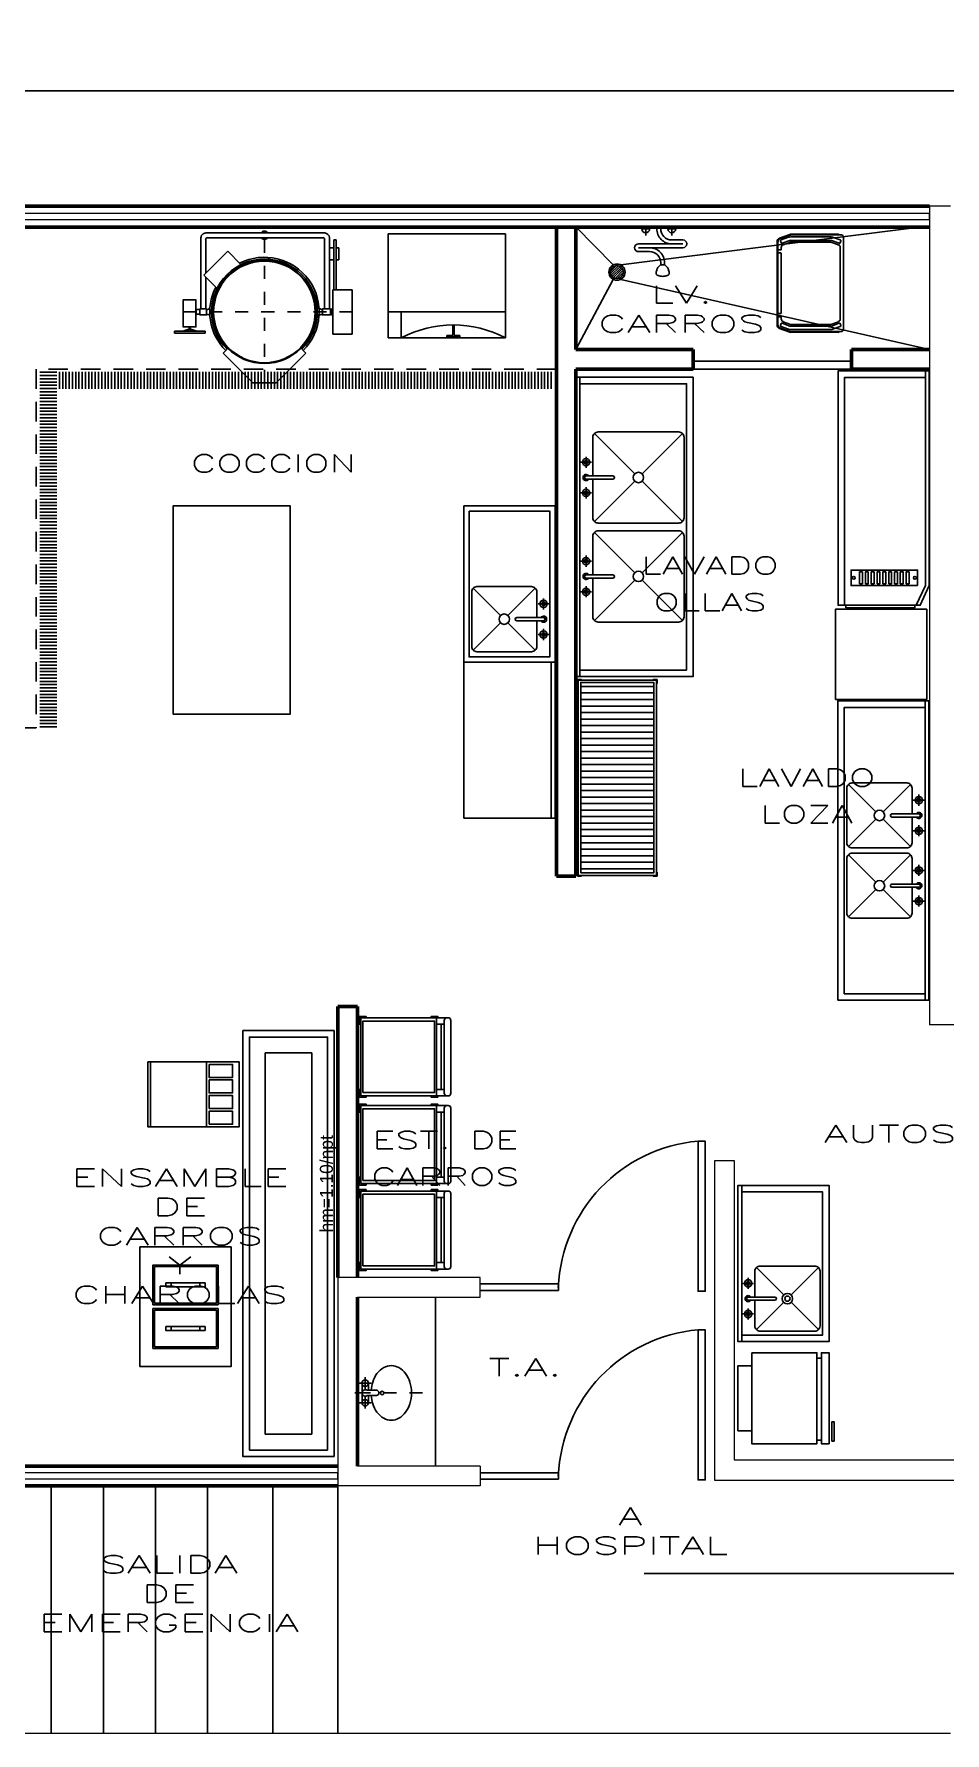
# Model space of a CAD drawing. Header units: millimetres. Extents: x 2523 to 2756, y 378 to 482.
# Drawn here: x 2696.62 to 2703.62, y 414.58 to 427.63 of the extents above; entities that cross this region are included whole.
import ezdxf
from ezdxf.enums import TextEntityAlignment as Align

# ---------------------------------------------------------------- set-up
doc = ezdxf.new("R2010")
doc.units = ezdxf.units.MM
for name, pattern in [('BLOQUE NUTRICION$0$PB-Servicios Generales$0$DIS', [0.09, 0.06, -0.03]), ('DIVIDE5', [0.24, 0.12, -0.04, 0, -0.04, 0, -0.04]), ('H100', [0.24, 0.15, -0.09])]:
    doc.linetypes.add(name, pattern=pattern)
doc.layers.get('Defpoints').update_dxf_attribs({"color": 8})
for name, color, linetype in [('CANCEL', 6, 'Continuous'), ('MOBILIARIO', 161, 'Continuous'), ('NOTAS', 2, 'Continuous'), ('PL-AUX', 8, 'Continuous'), ('PROYECC', 7, 'H100'), ('TEXT COCINA', 3, 'Continuous')]:
    doc.layers.add(name, color=color, linetype=linetype)
doc.layers.add('MUROS', color=7, linetype='Continuous', lineweight=50)
doc.layers.add('murosnuevos', color=5, linetype='Continuous', lineweight=0)
doc.styles.add('100', font='ROMANS.shx', dxfattribs={"width": 1.8, "height": 0.18})
doc.styles.add('BOLD', font='GOTHIC.TTF')

# ---------------------------------------------------------------- blocks, each defined once
blk = doc.blocks.new('76090362')
for p, q in [((0, -0.03), (2.3, -0.03)), ((0.805, -0.078), (0.72, -0.078)), ((0.762, -0.036), (0.762, -0.12)), ((0.955, -0.078), (1.04, -0.078)), ((0.998, -0.036), (0.998, -0.12)), ((1.345, -0.078), (1.26, -0.078)), ((1.302, -0.036), (1.302, -0.12)), ((1.495, -0.078), (1.58, -0.078)), ((1.538, -0.036), (1.538, -0.12)), ((0.642, -0.142), (0.852, -0.352)), ((1.118, -0.142), (0.908, -0.352)), ((1.182, -0.142), (1.392, -0.352)), ((1.658, -0.142), (1.448, -0.352)), ((0.852, -0.408), (0.642, -0.618)), ((0.908, -0.408), (1.118, -0.618)), ((1.392, -0.408), (1.182, -0.618)), ((1.448, -0.408), (1.658, -0.618))]:
    blk.add_line(p, q)
blk.add_lwpolyline([(0, -0.7), (0, 0), (2.3, 0), (2.3, -0.7)], close=True)
blk.add_lwpolyline([(2.25, -0.03), (2.25, -0.65), (0.05, -0.65), (0.05, -0.03)])
for points in [[(0.869, -0.13), (0.67, -0.13, 0.414214), (0.63, -0.17), (0.63, -0.59, 0.414214), (0.67, -0.63), (1.09, -0.63, 0.414214), (1.13, -0.59), (1.13, -0.17, 0.414214), (1.09, -0.13), (0.892, -0.13)], [(1.409, -0.13), (1.21, -0.13, 0.414214), (1.17, -0.17), (1.17, -0.59, 0.414214), (1.21, -0.63), (1.63, -0.63, 0.414214), (1.67, -0.59), (1.67, -0.17, 0.414214), (1.63, -0.13), (1.432, -0.13)]]:
    blk.add_lwpolyline(points, format="xyb")
for points in [[(0.892, -0.078, 1), (0.868, -0.078), (0.868, -0.284, 1), (0.892, -0.284)], [(1.408, -0.284, 1), (1.432, -0.284), (1.432, -0.078, 1), (1.408, -0.078)]]:
    blk.add_lwpolyline(points, format="xyb", close=True)
for centre, radius in [((0.762, -0.078), 0.0282), ((0.762, -0.078), 0.0141), ((0.998, -0.078), 0.0282), ((0.998, -0.078), 0.0141), ((1.302, -0.078), 0.0282), ((1.302, -0.078), 0.0141), ((1.538, -0.078), 0.0282), ((1.538, -0.078), 0.0141), ((0.88, -0.38), 0.04), ((1.42, -0.38), 0.04)]:
    blk.add_circle(centre, radius)
for centre in [(0.88, -0.078), (1.42, -0.078)]:
    blk.add_arc(centre, 0.0235, 300, 240)
blk = doc.blocks.new('76090255')
for p, q in [((0, -0.03), (2.3, -0.03)), ((0.695, -0.078), (0.61, -0.078)), ((0.652, -0.036), (0.652, -0.12)), ((0.845, -0.078), (0.93, -0.078)), ((0.888, -0.036), (0.888, -0.12)), ((1.455, -0.078), (1.37, -0.078)), ((1.412, -0.036), (1.412, -0.12)), ((1.605, -0.078), (1.69, -0.078)), ((1.648, -0.036), (1.648, -0.12)), ((0.432, -0.142), (0.742, -0.452)), ((1.108, -0.142), (0.798, -0.452)), ((1.192, -0.142), (1.502, -0.452)), ((1.868, -0.142), (1.558, -0.452)), ((0.742, -0.508), (0.432, -0.818)), ((0.798, -0.508), (1.108, -0.818)), ((1.502, -0.508), (1.192, -0.818)), ((1.558, -0.508), (1.868, -0.818))]:
    blk.add_line(p, q)
blk.add_lwpolyline([(0, -0.9), (0, 0), (2.3, 0), (2.3, -0.9)], close=True)
blk.add_lwpolyline([(2.25, -0.03), (2.25, -0.85), (0.05, -0.85), (0.05, -0.03)])
for points in [[(0.759, -0.13), (0.46, -0.13, 0.414214), (0.42, -0.17), (0.42, -0.79, 0.414214), (0.46, -0.83), (1.08, -0.83, 0.414214), (1.12, -0.79), (1.12, -0.17, 0.414214), (1.08, -0.13), (0.782, -0.13)], [(1.519, -0.13), (1.22, -0.13, 0.414214), (1.18, -0.17), (1.18, -0.79, 0.414214), (1.22, -0.83), (1.84, -0.83, 0.414214), (1.88, -0.79), (1.88, -0.17, 0.414214), (1.84, -0.13), (1.542, -0.13)]]:
    blk.add_lwpolyline(points, format="xyb")
for points in [[(0.758, -0.284, 1), (0.782, -0.284), (0.782, -0.078, 1), (0.758, -0.078)], [(1.518, -0.284, 1), (1.542, -0.284), (1.542, -0.078, 1), (1.518, -0.078)]]:
    blk.add_lwpolyline(points, format="xyb", close=True)
for centre, radius in [((0.652, -0.078), 0.0282), ((0.652, -0.078), 0.0141), ((0.888, -0.078), 0.0282), ((0.888, -0.078), 0.0141), ((1.412, -0.078), 0.0282), ((1.412, -0.078), 0.0141), ((1.648, -0.078), 0.0282), ((1.648, -0.078), 0.0141), ((0.77, -0.48), 0.04), ((1.53, -0.48), 0.04)]:
    blk.add_circle(centre, radius)
for centre in [(0.77, -0.078), (1.53, -0.078)]:
    blk.add_arc(centre, 0.0235, 300, 240)
blk = doc.blocks.new('PB-ucin-Intermedios$0$955')
for p, q in [((-0.308, -0.606), (-0.308, -0.641)), ((0.322, -0.606), (0.322, -0.641))]:
    blk.add_line(p, q)
blk.add_lwpolyline([(0.25, -0.106), (0.25, 0), (-0.25, 0), (-0.25, -0.106)])
for points in [[(-0.35, -0.106), (0.35, -0.106), (0.35, -0.606), (-0.35, -0.606)], [(0.35, -0.7), (0.35, -0.641), (-0.35, -0.641), (-0.35, -0.7)], [(0.329, -0.738), (0.329, -0.721), (0.18, -0.721), (0.18, -0.738)]]:
    blk.add_lwpolyline(points, close=True)
blk = doc.blocks.new('76090602')
blk.add_line((0, -0.03), (1.2, -0.03))
blk.add_lwpolyline([(1.2, -0.7), (1.2, 0), (0, 0), (0, -0.7)], close=True)
blk = doc.blocks.new('76090123')
for p, q in [((0.795, -0.088), (0.71, -0.088)), ((0.752, -0.046), (0.752, -0.13)), ((0.945, -0.088), (1.03, -0.088)), ((0.988, -0.046), (0.988, -0.13)), ((0.632, -0.152), (0.842, -0.362)), ((1.108, -0.152), (0.898, -0.362)), ((0.842, -0.418), (0.632, -0.628)), ((0.898, -0.418), (1.108, -0.628))]:
    blk.add_line(p, q)
for points in [[(0, -0.7), (0, 0), (1.2, 0), (1.2, -0.7)], [(0.04, -0.66), (0.04, -0.04), (1.16, -0.04), (1.16, -0.66)]]:
    blk.add_lwpolyline(points, close=True)
blk.add_lwpolyline([(0.882, -0.088, 1), (0.858, -0.088), (0.858, -0.294, 1), (0.882, -0.294)], format="xyb", close=True)
blk.add_lwpolyline([(0.859, -0.14), (0.66, -0.14, 0.414214), (0.62, -0.18), (0.62, -0.6, 0.414214), (0.66, -0.64), (1.08, -0.64, 0.414214), (1.12, -0.6), (1.12, -0.18, 0.414214), (1.08, -0.14), (0.882, -0.14)], format="xyb")
for centre, radius in [((0.752, -0.088), 0.0282), ((0.752, -0.088), 0.0141), ((0.988, -0.088), 0.0282), ((0.988, -0.088), 0.0141), ((0.87, -0.39), 0.04)]:
    blk.add_circle(centre, radius)
blk.add_arc((0.87, -0.088), 0.0235, 300, 240)
blk = doc.blocks.new('BLOQUE NUTRICION$0$PB-Servicios Generales$0$mnitmgv60')
at = {"linetype": 'BLOQUE NUTRICION$0$PB-Servicios Generales$0$DIS'}
for p, q in [((0, -1.165), (0, 0)), ((0.624, -0.62), (-0.674, -0.62))]:
    blk.add_line(p, q, dxfattribs=at)
for p, q in [((-0.57, -0.219), (-0.57, -0.127)), ((-0.551, -0.127), (-0.57, -0.127)), ((-0.551, -0.45), (-0.551, -0.067)), ((-0.533, -0.067), (-0.551, -0.067)), ((-0.533, -0.45), (-0.533, -0.067)), ((-0.499, -0.127), (-0.533, -0.127)), ((-0.499, -0.597), (-0.499, -0.05)), ((-0.465, -0.013), (0.451, -0.013)), ((-0.462, -0.597), (-0.462, -0.064)), ((-0.45, -0.05), (0.437, -0.05)), ((0.451, -0.323), (0.451, -0.064)), ((0.488, -0.597), (0.488, -0.05)), ((-0.551, -0.219), (-0.57, -0.219)), ((-0.499, -0.219), (-0.533, -0.219)), ((0.18, -0.256), (0.282, -0.154)), ((0.466, -0.338), (0.282, -0.154)), ((0.364, -0.44), (0.466, -0.338)), ((0.451, -0.597), (0.451, -0.352)), ((-0.674, -0.45), (-0.674, -0.79)), ((-0.524, -0.45), (-0.674, -0.45)), ((-0.524, -0.79), (-0.524, -0.45)), ((0.455, -0.783), (0.455, -0.769)), ((0.455, -0.769), (0.691, -0.769)), ((0.566, -0.752), (0.52, -0.769)), ((0.566, -0.769), (0.566, -0.752)), ((0.566, -0.752), (0.58, -0.752)), ((0.569, -0.752), (0.569, -0.736)), ((0.577, -0.752), (0.577, -0.736)), ((0.58, -0.769), (0.58, -0.752)), ((0.58, -0.752), (0.626, -0.769)), ((0.691, -0.783), (0.691, -0.769)), ((-0.674, -0.79), (-0.524, -0.79)), ((-0.287, -0.907), (-0.317, -0.937)), ((0.287, -0.907), (0.317, -0.937)), ((0.455, -0.783), (0.691, -0.783)), ((-0.09, -1.165), (-0.317, -0.937)), ((0.09, -1.165), (0.317, -0.937)), ((-0.09, -1.165), (0.09, -1.165))]:
    blk.add_line(p, q)
for points in [[(-0.524, -0.643), (-0.516, -0.643, 0.414214), (-0.515, -0.642), (-0.515, -0.598, 0.414214), (-0.516, -0.597)], [(-0.516, -0.597), (-0.524, -0.597, 0.413465)]]:
    blk.add_lwpolyline(points, format="xyb")
for points in [[(-0.508, -0.607), (-0.514, -0.607, 0.414214), (-0.514, -0.608), (-0.514, -0.632, 0.414214), (-0.514, -0.633), (-0.508, -0.633, 0.414214), (-0.507, -0.632), (-0.507, -0.608, 0.414214)], [(-0.446, -0.597), (-0.506, -0.597, 0.414214), (-0.506, -0.598), (-0.506, -0.642, 0.414214), (-0.506, -0.643), (-0.446, -0.643, 0.414214), (-0.445, -0.642), (-0.445, -0.598, 0.414214)], [(0.445, -0.597), (0.495, -0.597, -0.414214), (0.496, -0.598), (0.496, -0.642, -0.414214), (0.495, -0.643), (0.445, -0.643, -0.414214), (0.444, -0.642), (0.444, -0.598, -0.414214)], [(0.526, -0.526), (0.623, -0.526, -0.414214), (0.624, -0.527), (0.624, -0.735, -0.414214), (0.623, -0.735), (0.526, -0.735, -0.414214), (0.526, -0.735), (0.526, -0.527, -0.414214)]]:
    blk.add_lwpolyline(points, format="xyb", close=True)
blk.add_lwpolyline([(0.496, -0.637), (0.524, -0.637), (0.524, -0.601), (0.496, -0.601)], close=True)
for centre, radius, start, end in [((-0.462, -0.05), 0.0365, 90, 180), ((-0.448, -0.064), 0.0146, 90, 180), ((0, -0.031), 0.0314, 35.5487, 144.4513), ((0, -0.031), 0.0314, 215.5487, 324.4513), ((0.437, -0.064), 0.0146, 0, 90.0005), ((0.451, -0.05), 0.0365, 0, 90.0003), ((0, -0.62), 0.42, 63.0172, 225), ((0, -0.62), 0.406, 315, 225), ((0, -0.62), 0.396, 270.0412, 270), ((0, -0.62), 0.39, 270.0418, 270), ((0, -0.62), 0.42, 315, 26.9828), ((-0.442, -0.576), 0.0256, 262.3945, 318.2324), ((-0.442, -0.664), 0.0256, 41.7676, 97.6055), ((0.441, -0.576), 0.0256, 211.5621, 277.6055), ((0.441, -0.664), 0.0256, 82.3945, 148.4379)]:
    blk.add_arc(centre, radius, start, end)
blk = doc.blocks.new('PK100')
at = {"layer": 'CANCEL'}
blk.add_lwpolyline([(-0.978, -0.025), (-0.978, 0.975), (-0.931, 0.975), (-0.931, -0.025), (-0.978, -0.025), (-0.978, 0.965)], dxfattribs=at)
blk.add_arc((-1.019, -0.041), 1.02, 2.3148, 85.014, dxfattribs=at)
blk = doc.blocks.new('72560152')
for p, q in [((0.5, -0.25), (0, -0.25)), ((0, -0.68), (0.5, -0.68))]:
    blk.add_line(p, q)
for points in [[(0.5, -0.7), (0.5, 0), (0, 0), (0, -0.7)], [(0.02, -0.23), (0.12, -0.23), (0.12, -0.05), (0.02, -0.05)], [(0.14, -0.23), (0.24, -0.23), (0.24, -0.05), (0.14, -0.05)], [(0.36, -0.23), (0.26, -0.23), (0.26, -0.05), (0.36, -0.05)], [(0.48, -0.23), (0.48, -0.05), (0.38, -0.05), (0.38, -0.23)]]:
    blk.add_lwpolyline(points, close=True)
blk = doc.blocks.new('76091121')
for p, q in [((0.277, -0.272), (0.307, -0.272)), ((0.643, -0.272), (0.613, -0.272)), ((0.277, -0.492), (0.307, -0.492)), ((0.643, -0.492), (0.613, -0.492))]:
    blk.add_line(p, q)
for points in [[(0.92, -0.732), (0.92, -0.032), (0, -0.032), (0, -0.732)], [(0.14, -0.132), (0.14, -0.632), (0.445, -0.632), (0.445, -0.132)], [(0.152, -0.145), (0.152, -0.62), (0.433, -0.62), (0.433, -0.145)], [(0.277, -0.232), (0.277, -0.532), (0.307, -0.532), (0.307, -0.232)], [(0.78, -0.132), (0.78, -0.632), (0.475, -0.632), (0.475, -0.132)], [(0.768, -0.145), (0.768, -0.62), (0.487, -0.62), (0.487, -0.145)], [(0.643, -0.232), (0.643, -0.532), (0.613, -0.532), (0.613, -0.232)]]:
    blk.add_lwpolyline(points, close=True)
blk = doc.blocks.new('72560194')
for p, q in [((0.23, -0.245), (0.23, -0.305)), ((0.73, -0.245), (0.73, -0.305)), ((0.78, -0.305), (0.18, -0.305)), ((0.23, -0.27), (0.73, -0.27))]:
    blk.add_line(p, q)
blk.add_lwpolyline([(0.18, -0.885), (0.18, -0.215, -0.414214), (0.2, -0.195), (0.76, -0.195, -0.414214), (0.78, -0.215), (0.78, -0.885)], format="xyb", close=True)
blk.add_lwpolyline([(0.18, -0.225, 0.414214), (0.2, -0.245), (0.76, -0.245, 0.414214), (0.78, -0.225)], format="xyb")
for points in [[(0.18, -0.295), (0.169, -0.295), (0.169, -0.324), (0.169, -0.345), (0.18, -0.345)], [(0.78, -0.295), (0.791, -0.295), (0.791, -0.324), (0.791, -0.345), (0.78, -0.345)], [(0.23, -0.885), (0.23, -0.895), (0.169, -0.895), (0.169, -0.866), (0.169, -0.845), (0.18, -0.845)], [(0.73, -0.885), (0.73, -0.895), (0.791, -0.895), (0.791, -0.866), (0.791, -0.845), (0.78, -0.845)]]:
    blk.add_lwpolyline(points)
blk.add_lwpolyline([(0.205, -0.87), (0.205, -0.32), (0.755, -0.32), (0.755, -0.87)], close=True)
blk = doc.blocks.new('76090222')
for points in [[(1.65, 0), (1.8, -0.07), (1.8, -0.7), (0, -0.7), (0, 0)], [(1.65, -0.09), (1.53, -0.09), (1.53, -0.6), (1.65, -0.6)], [(1.635, -0.178), (1.635, -0.155), (1.545, -0.155), (1.545, -0.178)], [(1.635, -0.223), (1.635, -0.2), (1.545, -0.2), (1.545, -0.223)], [(1.635, -0.267), (1.635, -0.245), (1.545, -0.245), (1.545, -0.267)], [(1.635, -0.312), (1.635, -0.29), (1.545, -0.29), (1.545, -0.312)], [(1.635, -0.357), (1.635, -0.334), (1.545, -0.334), (1.545, -0.357)], [(1.635, -0.401), (1.635, -0.379), (1.545, -0.379), (1.545, -0.401)], [(1.635, -0.446), (1.635, -0.424), (1.545, -0.424), (1.545, -0.446)], [(1.635, -0.491), (1.635, -0.469), (1.545, -0.469), (1.545, -0.491)], [(1.635, -0.536), (1.635, -0.513), (1.545, -0.513), (1.545, -0.536)]]:
    blk.add_lwpolyline(points, close=True)
for points in [[(0, -0.03), (1.65, -0.03), (1.8, -0.1)], [(1.8, -0.65), (0.05, -0.65), (0.05, -0.03)], [(1.8, -0.11), (1.82, -0.11), (1.82, -0.64), (1.8, -0.64)]]:
    blk.add_lwpolyline(points)
for centre in [(1.59, -0.11), (1.59, -0.58)]:
    blk.add_circle(centre, 0.0113)
blk = doc.blocks.new('70630023')
for p, q in [((0.057, -0.025), (0.057, -0.585)), ((0.107, -0.025), (0.107, -0.585)), ((0.157, -0.025), (0.157, -0.585)), ((0.207, -0.025), (0.207, -0.585)), ((0.257, -0.025), (0.257, -0.585)), ((0.307, -0.025), (0.307, -0.585)), ((0.357, -0.025), (0.357, -0.585)), ((0.407, -0.025), (0.407, -0.585)), ((0.407, -0.025), (0.407, -0.585)), ((0.457, -0.025), (0.457, -0.585)), ((0.507, -0.025), (0.507, -0.585)), ((0.557, -0.025), (0.557, -0.585)), ((0.607, -0.025), (0.607, -0.585)), ((0.657, -0.025), (0.657, -0.585)), ((0.707, -0.025), (0.707, -0.585)), ((0.757, -0.025), (0.757, -0.585)), ((0.807, -0.025), (0.807, -0.585)), ((0.857, -0.025), (0.857, -0.585)), ((0.907, -0.025), (0.907, -0.585)), ((0.957, -0.025), (0.957, -0.585)), ((1.007, -0.025), (1.007, -0.585)), ((1.057, -0.025), (1.057, -0.585)), ((1.107, -0.025), (1.107, -0.585)), ((1.157, -0.025), (1.157, -0.585)), ((1.207, -0.025), (1.207, -0.585)), ((1.257, -0.025), (1.257, -0.585)), ((1.307, -0.025), (1.307, -0.585)), ((1.357, -0.025), (1.357, -0.585)), ((1.407, -0.025), (1.407, -0.585)), ((1.457, -0.025), (1.457, -0.585))]:
    blk.add_line(p, q)
for points in [[(0.03, -0.005), (0.03, 0), (0, 0), (0, -0.03), (0.005, -0.03)], [(1.48, -0.005), (1.48, 0), (1.51, 0), (1.51, -0.03), (1.505, -0.03)], [(0.03, -0.605), (0.03, -0.61), (0, -0.61), (0, -0.58), (0.005, -0.58)], [(1.48, -0.605), (1.48, -0.61), (1.51, -0.61), (1.51, -0.58), (1.505, -0.58)]]:
    blk.add_lwpolyline(points)
for points in [[(1.505, -0.605), (1.505, -0.005), (0.005, -0.005), (0.005, -0.605)], [(0.025, -0.585), (0.025, -0.025), (1.488, -0.025), (1.488, -0.585)]]:
    blk.add_lwpolyline(points, close=True)
blk = doc.blocks.new('REGTELEF')
for p, q in [((0.045, 0.277), (0.045, 0.293)), ((-0.1, 0), (-0.1, 0.065)), ((0.1, 0), (0.1, 0.065))]:
    blk.add_line(p, q)
for points in [[(0.015, 0.275, -0.414214), (-0.07, 0.19), (-0.155, 0.19, 1), (-0.155, 0.13), (0.185, 0.13)], [(-0.07, 0.16, 0.414214), (0.045, 0.275, 0.414214)], [(0.1, 0.13, 0.419105), (-0.015, 0.013), (-0.015, 0), (0.015, 0), (0.015, 0.013, -0.420788), (0.1, 0.1), (0.185, 0.1, 1), (0.185, 0.16), (-0.155, 0.16)]]:
    blk.add_lwpolyline(points, format="xyb")
for points in [[(0.066, 0.311, 0.083713), (0.076, 0.332, 0.072547), (0.08, 0.36, 0.137637), (0.077, 0.366, 0.097247), (0.065, 0.374, 0.05423), (0.05, 0.378, 0.041158), (0.03, 0.38, 0.041158), (0.01, 0.378, 0.05423), (-0.005, 0.374, 0.097247), (-0.017, 0.366, 0.137637), (-0.02, 0.36, 0.072547), (-0.016, 0.332, 0.083713), (-0.006, 0.311, 0.106586), (0.012, 0.295, 0.131323), (0.03, 0.29, 0.131323), (0.048, 0.295, 0.106586)], [(-0.07, 0.015, 1), (-0.13, 0.015)], [(0.13, 0.015, 1), (0.07, 0.015)]]:
    blk.add_lwpolyline(points, format="xyb", close=True)
for points in [[(0.015, 0.293), (0.015, 0.268)], [(-0.12, 0.015), (-0.12, 0), (-0.08, 0), (-0.08, 0.015)], [(0.08, 0.015), (0.08, 0), (0.12, 0), (0.12, 0.015)]]:
    blk.add_lwpolyline(points)
blk = doc.blocks.new('CBB221P')
for p, q in [((8.89, 0), (0.74, 0)), ((0, -1.38), (0, -1.39)), ((0, -1.38), (0, -1.38)), ((0, -5.95), (0, -1.39)), ((0.39, -0.25), (0.02, -1.25)), ((0.08, -6.3), (0.08, -1.38)), ((0.09, -1.27), (0.46, -0.27)), ((0.27, -1.33), (0.27, -5.25)), ((0.57, -0.39), (0.3, -1.13)), ((0.61, -5.25), (0.61, -1.33)), ((0.62, -1.25), (0.89, -0.51)), ((0.86, -0.39), (0.67, -0.33)), ((7.74, -0.08), (0.74, -0.08)), ((0.78, -5.25), (0.78, -1.33)), ((0.79, -1.31), (1.05, -0.58)), ((1.31, -0.4), (1.51, -0.4)), ((1.54, -0.1), (1.54, -0.37)), ((1.84, -0.12), (1.84, -0.34)), ((1.89, -0.4), (7.74, -0.4)), ((7.79, -0.12), (7.79, -0.34)), ((8.09, -0.1), (8.09, -0.37)), ((8.89, -0.08), (8.11, -0.08)), ((8.31, -0.4), (8.11, -0.4)), ((8.84, -1.31), (8.58, -0.58)), ((9.01, -1.25), (8.74, -0.51)), ((8.77, -0.39), (8.95, -0.33)), ((8.84, -5.25), (8.84, -1.33)), ((9.02, -5.25), (9.02, -1.33)), ((9.05, -0.39), (9.32, -1.13)), ((9.53, -1.27), (9.17, -0.27)), ((9.24, -0.25), (9.6, -1.25)), ((9.36, -1.33), (9.36, -5.25)), ((9.55, -6.3), (9.55, -1.38)), ((9.62, -1.38), (9.62, -1.38)), ((9.62, -1.38), (9.62, -5.99)), ((0, -5.95), (0, -5.99)), ((9.35, -6.5), (0.28, -6.5)), ((0.3, -5.44), (0.57, -6.18)), ((0.89, -6.07), (0.62, -5.33)), ((0.67, -6.25), (0.86, -6.18)), ((1.05, -6), (0.79, -5.27)), ((8.31, -6.18), (1.31, -6.18)), ((8.58, -6), (8.84, -5.27)), ((8.74, -6.07), (9.01, -5.33)), ((8.95, -6.25), (8.77, -6.18)), ((9.32, -5.44), (9.05, -6.18))]:
    blk.add_line(p, q)
at = {"flags": 128}
for points in [[(0.67, -0.33), (0.66, -0.32), (0.65, -0.32), (0.63, -0.32), (0.62, -0.33), (0.61, -0.34), (0.6, -0.35), (0.59, -0.36), (0.58, -0.38), (0.57, -0.39)], [(0.89, -0.51), (0.89, -0.49), (0.9, -0.47), (0.9, -0.46), (0.9, -0.44), (0.89, -0.43), (0.89, -0.42), (0.88, -0.41), (0.87, -0.4), (0.86, -0.39)], [(1.51, -0.4), (1.52, -0.4), (1.52, -0.4), (1.53, -0.39), (1.53, -0.39), (1.53, -0.39), (1.54, -0.38), (1.54, -0.38), (1.54, -0.37), (1.54, -0.37)], [(1.84, -0.34), (1.84, -0.35), (1.84, -0.36), (1.85, -0.37), (1.85, -0.38), (1.86, -0.38), (1.86, -0.39), (1.87, -0.39), (1.88, -0.4), (1.89, -0.4)], [(7.74, -0.4), (7.74, -0.4), (7.75, -0.39), (7.76, -0.39), (7.77, -0.38), (7.77, -0.38), (7.78, -0.37), (7.78, -0.36), (7.79, -0.35), (7.79, -0.34)], [(8.11, -0.4), (8.11, -0.4), (8.1, -0.4), (8.1, -0.39), (8.09, -0.39), (8.09, -0.39), (8.09, -0.38), (8.09, -0.38), (8.09, -0.37), (8.09, -0.37)], [(8.74, -0.51), (8.73, -0.49), (8.73, -0.47), (8.73, -0.46), (8.73, -0.44), (8.73, -0.43), (8.74, -0.42), (8.75, -0.41), (8.76, -0.4), (8.77, -0.39)], [(8.95, -0.33), (8.96, -0.32), (8.98, -0.32), (8.99, -0.32), (9, -0.33), (9.01, -0.34), (9.03, -0.35), (9.04, -0.36), (9.04, -0.38), (9.05, -0.39)], [(0.57, -6.18), (0.58, -6.2), (0.59, -6.21), (0.6, -6.23), (0.61, -6.24), (0.62, -6.25), (0.63, -6.25), (0.65, -6.25), (0.66, -6.25), (0.67, -6.25)], [(0.86, -6.18), (0.87, -6.18), (0.88, -6.17), (0.89, -6.16), (0.89, -6.15), (0.9, -6.13), (0.9, -6.12), (0.9, -6.1), (0.89, -6.09), (0.89, -6.07)], [(8.77, -6.18), (8.76, -6.18), (8.75, -6.17), (8.74, -6.16), (8.73, -6.15), (8.73, -6.13), (8.73, -6.12), (8.73, -6.1), (8.73, -6.09), (8.74, -6.07)], [(9.05, -6.18), (9.04, -6.2), (9.04, -6.21), (9.03, -6.23), (9.01, -6.24), (9, -6.25), (8.99, -6.25), (8.98, -6.25), (8.96, -6.25), (8.95, -6.25)]]:
    blk.add_lwpolyline(points, dxfattribs=at)
for centre, radius, start, end in [((0.74, -0.38), 0.375, 90, 160), ((8.89, -0.38), 0.375, 20, 90), ((0.38, -1.38), 0.375, 160, 180), ((0.38, -1.38), 0.3, 160, 180), ((0.85, -1.33), 0.58, 160, 180), ((0.74, -0.38), 0.3, 90, 160), ((0.85, -1.33), 0.245, 160, 180), ((0.85, -1.33), 0.0691, 160, 180), ((1.31, -0.68), 0.278, 90, 160), ((1.51, -0.1), 0.025, 0, 90), ((1.89, -0.12), 0.05, 90, 180), ((7.74, -0.12), 0.05, 0, 90), ((8.11, -0.1), 0.025, 90, 180), ((8.31, -0.68), 0.278, 20, 90), ((8.78, -1.33), 0.0691, 0, 20), ((8.89, -0.38), 0.3, 20, 90), ((8.78, -1.33), 0.245, 0, 20), ((8.78, -1.33), 0.58, 0, 20), ((9.25, -1.38), 0.3, 0, 20), ((9.25, -1.38), 0.375, 0, 20), ((0.08, -5.99), 0.075, 180, 255.5225), ((0.05, -6.08), 0.025, 0, 75.5225), ((0.28, -6.3), 0.2, 180, 270), ((0.85, -5.25), 0.58, 180, 200), ((0.85, -5.25), 0.245, 180, 200), ((0.85, -5.25), 0.0691, 180, 200), ((1.31, -5.9), 0.278, 200, 270), ((8.31, -5.9), 0.278, 270, 340), ((8.78, -5.25), 0.0691, 340, 0), ((8.78, -5.25), 0.245, 340, 0), ((8.78, -5.25), 0.58, 340, 0), ((9.35, -6.3), 0.2, 270, 0), ((9.58, -6.08), 0.025, 104.4775, 180), ((9.55, -5.99), 0.075, 284.4775, 0)]:
    blk.add_arc(centre, radius, start, end)
blk = doc.blocks.new('OVALIN')
for p, q in [((-0.12, 0.165), (-0.03, 0.165)), ((-0.075, 0.21), (-0.075, 0.12)), ((-0.075, 0.19), (0.075, 0.19)), ((-0.075, 0.14), (-0.02, 0.14)), ((0.02, 0.14), (0.075, 0.14)), ((0.03, 0.165), (0.12, 0.165)), ((0.075, 0.21), (0.075, 0.12))]:
    blk.add_line(p, q)
at = {"linetype": 'DIVIDE5'}
blk.add_line((0, 0.245), (0, -0.374), dxfattribs=at)
blk.add_lwpolyline([(-0.02, 0.15), (-0.02, 0.08, 1), (0.02, 0.08), (0.02, 0.15, 2)], format="xyb", close=True)
blk.add_lwpolyline([(-0.02, 0.119, 0.056589), (-0.083, 0.108, 0.084987), (-0.148, 0.075, 0.106288), (-0.195, 0.022, 0.12855), (-0.21, -0.035, 0.12855), (-0.195, -0.092, 0.106288), (-0.148, -0.145, 0.084987), (-0.083, -0.178, 0.074312), (0, -0.19, 0.074312), (0.083, -0.178, 0.084987), (0.148, -0.145, 0.106288), (0.195, -0.092, 0.12855), (0.21, -0.035, 0.12855), (0.195, 0.022, 0.106288), (0.148, 0.075, 0.084987), (0.083, 0.108, 0.056589), (0.02, 0.119, 0.074312)], format="xyb")
for centre, radius in [((-0.075, 0.165), 0.025), ((0.075, 0.165), 0.025), ((0, 0.035), 0.0135)]:
    blk.add_circle(centre, radius)
blk = doc.blocks.new('A$C72A724C8')
for p, q in [((0, 0.8), (0, 0)), ((0.9, 0.8), (0, 0.8)), ((0.9, 0.8), (0.9, 0)), ((0.9, 0.2), (0, 0.2)), ((0.1, 0.2), (0.1, 0)), ((0.9, 0), (0, 0)), ((0.45, 0.02), (0.45, 0.01)), ((0.495, 0.02), (0.45, 0.02)), ((0.55, 0.01), (0.45, 0.01)), ((0.495, 0.1), (0.495, 0.02)), ((0.506, 0.1), (0.506, 0.02)), ((0.55, 0.02), (0.506, 0.02)), ((0.55, 0.02), (0.55, 0.01))]:
    blk.add_line(p, q)
blk.add_arc((0.5, -0.75), 0.85, 61.9275, 118.0725)

msp = doc.modelspace()

# ---------------------------------------------------------------- hatches: boundary and pattern name
at = {"layer": 'MOBILIARIO'}
h = msp.add_hatch(dxfattribs=at)
h.set_pattern_fill('ANSI31', color=256, scale=0.1, angle=270, style=0)
h.set_pattern_definition([(225, (2977.72195, 497.88229), (-0.00883883476, 0.00883883476), [])])
edge = h.paths.add_edge_path()
edge.add_arc((2701.0979, 425.8038), 0.05, 0, 360)

# ---------------------------------------------------------------- linework, layer by layer
at = {"layer": 'CANCEL'}
for p, q in [((2700.6478, 418.0294), (2700.6478, 417.9794)), ((2700.6478, 416.5794), (2700.6478, 416.5294))]:
    msp.add_line(p, q, dxfattribs=at)
msp.add_lwpolyline([(2703.4978, 426.2544), (2703.4978, 426.2044), (2693.0324, 426.2074), (2693.0324, 426.2574)], close=True, dxfattribs=at)
at = {"layer": 'CANCEL', "ltscale": 0.5}
for points in [[(2700.6478, 418.0294), (2700.048, 418.0294)], [(2700.6478, 417.9794), (2700.048, 417.9794)]]:
    msp.add_lwpolyline(points, dxfattribs=at)
at = {"layer": 'CANCEL'}
for points in [[(2690.6824, 416.5818), (2698.9548, 416.5794), (2698.9548, 416.5294), (2690.6824, 416.5318)], [(2700.048, 416.5794), (2700.6478, 416.5794)], [(2700.048, 416.5294), (2700.6478, 416.5294)]]:
    msp.add_lwpolyline(points, dxfattribs=at)
at = {"layer": 'Defpoints'}
msp.add_lwpolyline([(2637.7002, 476.1288), (2717.3183, 476.1288), (2717.3183, 427.1975), (2637.7002, 427.1975)], close=True, dxfattribs=at)
at = {"layer": 'MOBILIARIO'}
for p, q in [((2700.7825, 426.1512), (2701.069, 425.8592)), ((2701.1268, 425.8592), (2703.4998, 426.1594)), ((2700.7825, 425.2094), (2701.069, 425.7484)), ((2701.1268, 425.7484), (2703.4978, 425.2094)), ((2702.0565, 417.5868, 0), (2702.0565, 418.7868, 0)), ((2702.1682, 418.1551, 0), (2702.3782, 417.9451, 0)), ((2702.4347, 417.9451, 0), (2702.6447, 418.1551, 0)), ((2702.0622, 418.0344, 0), (2702.1468, 418.0344, 0)), ((2702.1045, 417.9921, 0), (2702.1045, 418.0768, 0)), ((2702.1682, 417.6786, 0), (2702.3782, 417.8886, 0)), ((2702.4347, 417.8886, 0), (2702.6447, 417.6786, 0)), ((2702.0622, 417.7992, 0), (2702.1468, 417.7992, 0)), ((2702.1045, 417.8416, 0), (2702.1045, 417.7569, 0)), ((2696.7548, 416.4794), (2696.7548, 414.5794)), ((2697.1548, 416.4794), (2697.1548, 414.5794)), ((2697.5548, 416.4794), (2697.5548, 414.5794)), ((2697.9548, 416.4794), (2697.9548, 414.5794)), ((2698.4548, 416.4794), (2698.4548, 414.5794)), ((2698.9548, 416.4794), (2698.9548, 414.5794))]:
    msp.add_line(p, q, dxfattribs=at)
for points in [[(2701.6825, 425.1194), (2702.8978, 425.1194)], [(2701.6825, 425.0594), (2702.8978, 425.0594)], [(2699.7048, 416.6294), (2699.7048, 417.9294)], [(2698.9548, 416.4794), (2698.9548, 414.5794)]]:
    msp.add_lwpolyline(points, dxfattribs=at)
at = {"layer": 'MOBILIARIO', "elevation": 0}
for points in [[(2697.9894, 424.0074), (2698.5894, 424.0074), (2698.5894, 422.4085), (2697.6894, 422.4085), (2697.6894, 424.0074)], [(2702.0265, 417.5868), (2702.7265, 417.5868), (2702.7265, 418.7868), (2702.0265, 418.7868)]]:
    msp.add_lwpolyline(points, close=True, dxfattribs=at)
at = {"layer": 'MOBILIARIO'}
for points in [[(2703.4762, 423.2155), (2702.7762, 423.2155), (2702.7762, 422.5205), (2703.4762, 422.5205)], [(2698.9262, 416.7036), (2698.2262, 416.7036), (2698.2262, 419.9769), (2698.9262, 419.9769)], [(2698.8762, 416.7536), (2698.2762, 416.7536), (2698.2762, 419.9269), (2698.8762, 419.9269)], [(2698.7545, 416.8753), (2698.398, 416.8753), (2698.398, 419.8051), (2698.7545, 419.8051)]]:
    msp.add_lwpolyline(points, close=True, dxfattribs=at)
at = {"layer": 'MOBILIARIO', "elevation": 0}
msp.add_lwpolyline([(2702.0565, 417.6368), (2702.6765, 417.6368), (2702.6765, 418.7368), (2702.0565, 418.7368)], dxfattribs=at)
msp.add_lwpolyline([(2702.1565, 417.9281), (2702.1565, 418.1268, -0.4142136), (2702.1965, 418.1668), (2702.6165, 418.1668, -0.4142136), (2702.6565, 418.1268), (2702.6565, 417.7068, -0.4142136), (2702.6165, 417.6668), (2702.1965, 417.6668, -0.4142136), (2702.1565, 417.7068), (2702.1565, 417.9048)], format="xyb", dxfattribs=at)
msp.add_lwpolyline([(2702.3103, 417.9051, 1), (2702.3103, 417.9286), (2702.1045, 417.9286, 1), (2702.1045, 417.9051)], format="xyb", close=True, dxfattribs=at)
at = {"layer": 'MOBILIARIO'}
for centre, radius in [((2701.0979, 425.8038), 0.0625), ((2701.0979, 425.8038), 0.05), ((2702.1045, 418.0344, 0), 0.0282), ((2702.1045, 418.0344, 0), 0.0141), ((2702.4065, 417.9168, 0), 0.04), ((2702.4065, 417.9168, 0), 0.02), ((2702.1045, 417.7992, 0), 0.0282), ((2702.1045, 417.7992, 0), 0.0141)]:
    msp.add_circle(centre, radius, dxfattribs=at)
msp.add_arc((2702.1045, 417.9168, 0), 0.0235, 30, 330, dxfattribs=at)
at = {"layer": 'MUROS'}
for p, q in [((2700.6325, 421.1619), (2700.6325, 426.1512)), ((2700.7825, 425.2094), (2700.7825, 426.1512)), ((2700.7825, 425.2094), (2701.6825, 425.2094)), ((2701.6825, 425.0594), (2701.6825, 425.2094)), ((2702.8978, 425.2094), (2702.8978, 425.0594)), ((2702.8978, 425.2094), (2703.4978, 425.2094)), ((2700.7825, 425.0594), (2701.6825, 425.0594)), ((2700.7825, 421.1619), (2700.7825, 425.0594)), ((2702.8978, 425.0594), (2703.4978, 425.0594)), ((2700.6325, 421.1619), (2700.7825, 421.1619)), ((2698.9548, 418.0794), (2698.9548, 420.1619)), ((2699.1048, 418.0794), (2699.1048, 420.1619)), ((2699.1048, 416.6294), (2699.1048, 417.9294))]:
    msp.add_line(p, q, dxfattribs=at)
for points in [[(2703.4978, 426.3094), (2693.0324, 426.3094)], [(2693.0324, 426.1494), (2703.4978, 426.1494)], [(2698.9548, 420.1619), (2699.1048, 420.1619)], [(2699.1048, 420.0119), (2699.1048, 420.1619)], [(2698.9548, 416.6294), (2690.6824, 416.6294)], [(2690.6824, 416.4794), (2698.9548, 416.4794)]]:
    msp.add_lwpolyline(points, dxfattribs=at)
at = {"layer": 'murosnuevos'}
for p, q in [((2703.4978, 426.3094), (2703.4978, 420.0194)), ((2703.4978, 426.1594), (2703.4998, 426.1594)), ((2705.1571, 420.0194), (2703.4978, 420.0194)), ((2698.9548, 418.0794), (2698.9548, 416.6294)), ((2700.048, 418.0794), (2698.9548, 418.0794)), ((2700.048, 417.9294), (2700.048, 418.0794)), ((2699.1048, 417.9294), (2700.048, 417.9294)), ((2693.5578, 414.5794), (2703.6572, 414.5794))]:
    msp.add_line(p, q, dxfattribs=at)
for points in [[(2703.6571, 426.3094), (2703.4978, 426.3094)], [(2705.1571, 416.5194), (2701.8478, 416.5194), (2701.8478, 418.9787)], [(2701.8478, 418.9787), (2701.9978, 418.9787), (2701.9978, 416.6794), (2705.1571, 416.6794)], [(2700.048, 416.6294), (2699.1048, 416.6294), (2699.1048, 417.9294)], [(2698.9548, 416.6294), (2698.9548, 416.4794)], [(2700.048, 416.6294), (2700.048, 416.4794)], [(2700.048, 416.4794), (2698.9548, 416.4794)]]:
    msp.add_lwpolyline(points, dxfattribs=at)
at = {"layer": 'PL-AUX'}
for p, q in [((2696.7974, 425.0347), (2696.6674, 425.0347)), ((2696.7974, 425.0097), (2696.6674, 425.0097)), ((2696.7974, 424.9847), (2696.6674, 424.9847)), ((2696.7974, 424.9597), (2696.6674, 424.9597)), ((2696.7974, 424.9347), (2696.6674, 424.9347)), ((2696.8174, 424.908), (2696.8174, 425.038)), ((2696.8424, 424.908), (2696.8424, 425.038)), ((2696.8674, 424.908), (2696.8674, 425.038)), ((2696.8924, 424.908), (2696.8924, 425.038)), ((2696.9174, 424.908), (2696.9174, 425.038)), ((2696.9424, 424.908), (2696.9424, 425.038)), ((2696.9674, 424.908), (2696.9674, 425.038)), ((2696.9924, 424.908), (2696.9924, 425.038)), ((2697.0174, 424.908), (2697.0174, 425.038)), ((2697.0424, 424.908), (2697.0424, 425.038)), ((2697.0674, 424.908), (2697.0674, 425.038)), ((2697.0924, 424.908), (2697.0924, 425.038)), ((2697.1174, 424.908), (2697.1174, 425.038)), ((2697.1424, 424.908), (2697.1424, 425.038)), ((2697.1674, 424.908), (2697.1674, 425.038)), ((2697.1924, 424.908), (2697.1924, 425.038)), ((2697.2174, 424.908), (2697.2174, 425.038)), ((2697.2424, 424.908), (2697.2424, 425.038)), ((2697.2674, 424.908), (2697.2674, 425.038)), ((2697.2924, 424.908), (2697.2924, 425.038)), ((2697.3174, 424.908), (2697.3174, 425.038)), ((2697.3424, 424.908), (2697.3424, 425.038)), ((2697.3674, 424.908), (2697.3674, 425.038)), ((2697.3924, 424.908), (2697.3924, 425.038)), ((2697.4174, 424.908), (2697.4174, 425.038)), ((2697.4424, 424.908), (2697.4424, 425.038)), ((2697.4674, 424.908), (2697.4674, 425.038)), ((2697.4924, 424.908), (2697.4924, 425.038)), ((2697.5174, 424.908), (2697.5174, 425.038)), ((2697.5424, 424.908), (2697.5424, 425.038)), ((2697.5674, 424.908), (2697.5674, 425.038)), ((2697.5924, 424.908), (2697.5924, 425.038)), ((2697.6174, 424.908), (2697.6174, 425.038)), ((2697.6424, 424.908), (2697.6424, 425.038)), ((2697.6674, 424.908), (2697.6674, 425.038)), ((2697.6924, 424.908), (2697.6924, 425.038)), ((2697.7174, 424.908), (2697.7174, 425.038)), ((2697.7424, 424.908), (2697.7424, 425.038)), ((2697.7674, 424.908), (2697.7674, 425.038)), ((2697.7924, 424.908), (2697.7924, 425.038)), ((2697.8174, 424.908), (2697.8174, 425.038)), ((2697.8424, 424.908), (2697.8424, 425.038)), ((2697.8674, 424.908), (2697.8674, 425.038)), ((2697.8924, 424.908), (2697.8924, 425.038)), ((2697.9174, 424.908), (2697.9174, 425.038)), ((2697.9424, 424.908), (2697.9424, 425.038)), ((2697.9674, 424.908), (2697.9674, 425.038)), ((2697.9924, 424.908), (2697.9924, 425.038)), ((2698.0174, 424.908), (2698.0174, 425.038)), ((2698.0424, 424.908), (2698.0424, 425.038)), ((2698.0674, 424.908), (2698.0674, 425.038)), ((2698.0924, 424.908), (2698.0924, 425.038)), ((2698.1174, 424.908), (2698.1174, 425.038)), ((2698.1424, 424.908), (2698.1424, 425.038)), ((2698.1674, 424.908), (2698.1674, 425.038)), ((2698.1924, 424.908), (2698.1924, 425.038)), ((2698.2174, 424.908), (2698.2174, 425.038)), ((2698.2424, 424.908), (2698.2424, 425.038)), ((2698.2674, 424.908), (2698.2674, 425.038)), ((2698.2924, 424.908), (2698.2924, 425.038)), ((2698.3174, 424.908), (2698.3174, 425.038)), ((2698.3424, 424.908), (2698.3424, 425.038)), ((2698.3674, 424.908), (2698.3674, 425.038)), ((2698.3924, 424.908), (2698.3924, 425.038)), ((2698.4174, 424.908), (2698.4174, 425.038)), ((2698.4424, 424.908), (2698.4424, 425.038)), ((2698.4674, 424.908), (2698.4674, 425.038)), ((2698.4924, 424.908), (2698.4924, 425.038)), ((2698.5174, 424.908), (2698.5174, 425.038)), ((2698.5424, 424.908), (2698.5424, 425.038)), ((2698.5674, 424.908), (2698.5674, 425.038)), ((2698.5924, 424.908), (2698.5924, 425.038)), ((2698.6174, 424.908), (2698.6174, 425.038)), ((2698.6424, 424.908), (2698.6424, 425.038)), ((2698.6674, 424.908), (2698.6674, 425.038)), ((2698.6924, 424.908), (2698.6924, 425.038)), ((2698.7174, 424.908), (2698.7174, 425.038)), ((2698.7424, 424.908), (2698.7424, 425.038)), ((2698.7674, 424.908), (2698.7674, 425.038)), ((2698.7924, 424.908), (2698.7924, 425.038)), ((2698.8174, 424.908), (2698.8174, 425.038)), ((2698.8424, 424.908), (2698.8424, 425.038)), ((2698.8674, 424.908), (2698.8674, 425.038)), ((2698.8924, 424.908), (2698.8924, 425.038)), ((2698.9174, 424.908), (2698.9174, 425.038)), ((2698.9424, 424.908), (2698.9424, 425.038)), ((2698.9674, 424.908), (2698.9674, 425.038)), ((2698.9924, 424.908), (2698.9924, 425.038)), ((2699.0174, 424.908), (2699.0174, 425.038)), ((2699.0424, 424.908), (2699.0424, 425.038)), ((2699.0674, 424.908), (2699.0674, 425.038)), ((2699.0924, 424.908), (2699.0924, 425.038)), ((2699.1174, 424.908), (2699.1174, 425.038)), ((2699.1424, 424.908), (2699.1424, 425.038)), ((2699.1674, 424.908), (2699.1674, 425.038)), ((2699.1924, 424.908), (2699.1924, 425.038)), ((2699.2174, 424.908), (2699.2174, 425.038)), ((2699.2424, 424.908), (2699.2424, 425.038)), ((2699.2674, 424.908), (2699.2674, 425.038)), ((2699.2924, 424.908), (2699.2924, 425.038)), ((2699.3174, 424.908), (2699.3174, 425.038)), ((2699.3424, 424.908), (2699.3424, 425.038)), ((2699.3674, 424.908), (2699.3674, 425.038)), ((2699.3924, 424.908), (2699.3924, 425.038)), ((2699.4174, 424.908), (2699.4174, 425.038)), ((2699.4424, 424.908), (2699.4424, 425.038)), ((2699.4674, 424.908), (2699.4674, 425.038)), ((2699.4924, 424.908), (2699.4924, 425.038)), ((2699.5174, 424.908), (2699.5174, 425.038)), ((2699.5424, 424.908), (2699.5424, 425.038)), ((2699.5674, 424.908), (2699.5674, 425.038)), ((2699.5924, 424.908), (2699.5924, 425.038)), ((2699.6174, 424.908), (2699.6174, 425.038)), ((2699.6424, 424.908), (2699.6424, 425.038)), ((2699.6674, 424.908), (2699.6674, 425.038)), ((2699.6924, 424.908), (2699.6924, 425.038)), ((2699.7174, 424.908), (2699.7174, 425.038)), ((2699.7424, 424.908), (2699.7424, 425.038)), ((2699.7674, 424.908), (2699.7674, 425.038)), ((2699.7924, 424.908), (2699.7924, 425.038)), ((2699.8174, 424.908), (2699.8174, 425.038)), ((2699.8424, 424.908), (2699.8424, 425.038)), ((2699.8674, 424.908), (2699.8674, 425.038)), ((2699.8924, 424.908), (2699.8924, 425.038)), ((2699.9174, 424.908), (2699.9174, 425.038)), ((2699.9424, 424.908), (2699.9424, 425.038)), ((2699.9674, 424.908), (2699.9674, 425.038)), ((2699.9924, 424.908), (2699.9924, 425.038)), ((2700.0174, 424.908), (2700.0174, 425.038)), ((2700.0424, 424.908), (2700.0424, 425.038)), ((2700.0674, 424.908), (2700.0674, 425.038)), ((2700.0924, 424.908), (2700.0924, 425.038)), ((2700.1174, 424.908), (2700.1174, 425.038)), ((2700.1424, 424.908), (2700.1424, 425.038)), ((2700.1674, 424.908), (2700.1674, 425.038)), ((2700.1924, 424.908), (2700.1924, 425.038)), ((2700.2174, 424.908), (2700.2174, 425.038)), ((2700.2424, 424.908), (2700.2424, 425.038)), ((2700.2674, 424.908), (2700.2674, 425.038)), ((2700.2924, 424.908), (2700.2924, 425.038)), ((2700.3174, 424.908), (2700.3174, 425.038)), ((2700.3424, 424.908), (2700.3424, 425.038)), ((2700.3674, 424.908), (2700.3674, 425.038)), ((2700.3924, 424.908), (2700.3924, 425.038)), ((2700.4174, 424.908), (2700.4174, 425.038)), ((2700.4424, 424.908), (2700.4424, 425.038)), ((2700.4674, 424.908), (2700.4674, 425.038)), ((2700.4924, 424.908), (2700.4924, 425.038)), ((2700.5174, 424.908), (2700.5174, 425.038)), ((2700.5424, 424.908), (2700.5424, 425.038)), ((2700.5674, 424.908), (2700.5674, 425.038)), ((2700.5924, 424.908), (2700.5924, 425.038)), ((2696.7974, 424.9097), (2696.6674, 424.9097)), ((2696.7974, 424.8847), (2696.6674, 424.8847)), ((2696.7974, 424.8597), (2696.6674, 424.8597)), ((2696.7974, 424.8347), (2696.6674, 424.8347)), ((2696.7974, 424.8097), (2696.6674, 424.8097)), ((2696.7974, 424.7847), (2696.6674, 424.7847)), ((2696.7974, 424.7597), (2696.6674, 424.7597)), ((2696.7974, 424.7347), (2696.6674, 424.7347)), ((2696.7974, 424.7097), (2696.6674, 424.7097)), ((2696.7974, 424.6847), (2696.6674, 424.6847)), ((2696.7974, 424.6597), (2696.6674, 424.6597)), ((2696.7974, 424.6347), (2696.6674, 424.6347)), ((2696.7974, 424.6097), (2696.6674, 424.6097)), ((2696.7974, 424.5847), (2696.6674, 424.5847)), ((2696.7974, 424.5597), (2696.6674, 424.5597)), ((2696.7974, 424.5347), (2696.6674, 424.5347)), ((2696.7974, 424.5097), (2696.6674, 424.5097)), ((2696.7974, 424.4847), (2696.6674, 424.4847)), ((2696.7974, 424.4597), (2696.6674, 424.4597)), ((2696.7974, 424.4347), (2696.6674, 424.4347)), ((2696.7974, 424.4097), (2696.6674, 424.4097)), ((2696.7974, 424.3847), (2696.6674, 424.3847)), ((2696.7974, 424.3597), (2696.6674, 424.3597)), ((2696.7974, 424.3347), (2696.6674, 424.3347)), ((2696.7974, 424.3097), (2696.6674, 424.3097)), ((2696.7974, 424.2847), (2696.6674, 424.2847)), ((2696.7974, 424.2597), (2696.6674, 424.2597)), ((2696.7974, 424.2347), (2696.6674, 424.2347)), ((2696.7974, 424.2097), (2696.6674, 424.2097)), ((2696.7974, 424.1847), (2696.6674, 424.1847)), ((2696.7974, 424.1597), (2696.6674, 424.1597)), ((2696.7974, 424.1347), (2696.6674, 424.1347)), ((2696.7974, 424.1097), (2696.6674, 424.1097)), ((2696.7974, 424.0847), (2696.6674, 424.0847)), ((2696.7974, 424.0597), (2696.6674, 424.0597)), ((2696.7974, 424.0347), (2696.6674, 424.0347)), ((2696.7974, 424.0097), (2696.6674, 424.0097)), ((2696.7974, 423.9847), (2696.6674, 423.9847)), ((2696.7974, 423.9597), (2696.6674, 423.9597)), ((2696.7974, 423.9347), (2696.6674, 423.9347)), ((2696.7974, 423.9097), (2696.6674, 423.9097)), ((2696.7974, 423.8847), (2696.6674, 423.8847)), ((2696.7974, 423.8597), (2696.6674, 423.8597)), ((2696.7974, 423.8347), (2696.6674, 423.8347)), ((2696.7974, 423.8097), (2696.6674, 423.8097)), ((2696.7974, 423.7847), (2696.6674, 423.7847)), ((2696.7974, 423.7597), (2696.6674, 423.7597)), ((2696.7974, 423.7347), (2696.6674, 423.7347)), ((2696.7974, 423.7097), (2696.6674, 423.7097)), ((2696.7974, 423.6847), (2696.6674, 423.6847)), ((2696.7974, 423.6597), (2696.6674, 423.6597)), ((2696.7974, 423.6347), (2696.6674, 423.6347)), ((2696.7974, 423.6097), (2696.6674, 423.6097)), ((2696.7974, 423.5847), (2696.6674, 423.5847)), ((2696.7974, 423.5597), (2696.6674, 423.5597)), ((2696.7974, 423.5347), (2696.6674, 423.5347)), ((2696.7974, 423.5097), (2696.6674, 423.5097)), ((2696.7974, 423.4847), (2696.6674, 423.4847)), ((2696.7974, 423.4597), (2696.6674, 423.4597)), ((2696.7974, 423.4347), (2696.6674, 423.4347)), ((2696.7974, 423.4097), (2696.6674, 423.4097)), ((2696.7974, 423.3847), (2696.6674, 423.3847)), ((2696.7974, 423.3597), (2696.6674, 423.3597)), ((2696.7974, 423.3347), (2696.6674, 423.3347)), ((2696.7974, 423.3097), (2696.6674, 423.3097)), ((2696.7974, 423.2847), (2696.6674, 423.2847)), ((2696.7974, 423.2597), (2696.6674, 423.2597)), ((2696.7974, 423.2347), (2696.6674, 423.2347)), ((2696.7974, 423.2097), (2696.6674, 423.2097)), ((2696.7974, 423.1847), (2696.6674, 423.1847)), ((2696.7974, 423.1597), (2696.6674, 423.1597)), ((2696.7974, 423.1347), (2696.6674, 423.1347)), ((2696.7974, 423.1097), (2696.6674, 423.1097)), ((2696.7974, 423.0847), (2696.6674, 423.0847)), ((2696.7974, 423.0597), (2696.6674, 423.0597)), ((2696.7974, 423.0347), (2696.6674, 423.0347)), ((2696.7974, 423.0097), (2696.6674, 423.0097)), ((2696.7974, 422.9847), (2696.6674, 422.9847)), ((2696.7974, 422.9597), (2696.6674, 422.9597)), ((2696.7974, 422.9347), (2696.6674, 422.9347)), ((2696.7974, 422.9097), (2696.6674, 422.9097)), ((2696.7974, 422.8847), (2696.6674, 422.8847)), ((2696.7974, 422.8597), (2696.6674, 422.8597)), ((2696.7974, 422.8347), (2696.6674, 422.8347)), ((2696.7974, 422.8097), (2696.6674, 422.8097)), ((2696.7974, 422.7847), (2696.6674, 422.7847)), ((2696.7974, 422.7597), (2696.6674, 422.7597)), ((2696.7974, 422.7347), (2696.6674, 422.7347)), ((2696.7974, 422.7097), (2696.6674, 422.7097)), ((2696.7974, 422.6847), (2696.6674, 422.6847)), ((2696.7974, 422.6597), (2696.6674, 422.6597)), ((2696.7974, 422.6347), (2696.6674, 422.6347)), ((2696.7974, 422.6097), (2696.6674, 422.6097)), ((2696.7974, 422.5847), (2696.6674, 422.5847)), ((2696.7974, 422.5597), (2696.6674, 422.5597)), ((2696.7974, 422.5347), (2696.6674, 422.5347)), ((2696.7974, 422.5097), (2696.6674, 422.5097)), ((2696.7974, 422.4847), (2696.6674, 422.4847)), ((2696.7974, 422.4597), (2696.6674, 422.4597)), ((2696.7974, 422.4347), (2696.6674, 422.4347)), ((2696.7974, 422.4097), (2696.6674, 422.4097)), ((2696.7974, 422.3847), (2696.6674, 422.3847)), ((2696.7974, 422.3597), (2696.6674, 422.3597)), ((2696.7974, 422.3347), (2696.6674, 422.3347)), ((2696.7974, 422.3097), (2696.6674, 422.3097))]:
    msp.add_line(p, q, dxfattribs=at)
at = {"layer": 'PROYECC', "elevation": 0}
msp.add_lwpolyline([(2700.6325, 425.0574), (2700.6325, 425.0574), (2696.6394, 425.0574), (2696.6394, 422.3037), (2695.505, 422.3037)], dxfattribs=at)
at = {"layer": 'TEXT COCINA'}
msp.add_lwpolyline([(2704.5003, 408.0379), (2704.5003, 415.8047), (2701.3075, 415.8047)], dxfattribs=at)

# ---------------------------------------------------------------- block references
at = {"layer": 'CANCEL', "ltscale": 0.5, "xscale": -1.152504061956733, "yscale": 1.152504061956733, "zscale": 1.152504061956733}
for p in [(2700.6478, 418.0031), (2700.6478, 416.5531)]:
    msp.add_blockref('PK100', p, dxfattribs=at)
at = {"layer": 'MOBILIARIO', "xscale": -1}
msp.add_blockref('BLOQUE NUTRICION$0$PB-Servicios Generales$0$mnitmgv60', (2698.3914, 426.1181), dxfattribs=at)
at = {"layer": 'MOBILIARIO'}
msp.add_blockref('A$C72A724C8', (2699.3416, 425.2978), dxfattribs=at)
at = {"layer": 'MOBILIARIO', "xscale": -1}
for name, p, rotation in [('REGTELEF', (2701.4186, 426.1512), 180), ('76090255', (2700.7825, 424.9957), 90), ('70630023', (2701.4051, 421.1632), 270), ('76090362', (2703.4929, 420.2093), 270), ('72560194', (2700.017, 419.2948), 270), ('72560152', (2698.1962, 419.2369), 270), ('72560194', (2700.017, 418.6207), 270), ('72560194', (2700.017, 417.9637), 270), ('76091121', (2698.1675, 417.3949), 270), ('PB-ucin-Intermedios$0$955', (2702.0265, 417.1516, 0), 90)]:
    msp.add_blockref(name, p, dxfattribs=dict(at, rotation=rotation))
at = {"layer": 'MOBILIARIO', "xscale": -0.07838698865401739, "yscale": 0.07838698865401739, "zscale": 0.07838698865400155, "rotation": 90}
msp.add_blockref('CBB221P', (2702.3271, 426.0956), dxfattribs=at)
at = {"layer": 'MOBILIARIO'}
for name, p, rotation in [('76090222', (2703.4956, 425.045), 270), ('76090123', (2700.6223, 424.0074, 0), 270), ('76090602', (2700.6223, 422.8074, 0), 270), ('76090602', (2702.0265, 417.5868, 0), 90), ('OVALIN', (2699.3304, 417.1925), 90)]:
    msp.add_blockref(name, p, dxfattribs=dict(at, rotation=rotation))

# ---------------------------------------------------------------- texts
at = {"layer": 'NOTAS', "insert": (2698.9471, 418.4257), "char_height": 0.1, "attachment_point": 7, "rotation": 90, "style": 'BOLD'}
msp.add_mtext('hm=1.10/npt', dxfattribs=at)
at = {"layer": 'TEXT COCINA', "style": '100', "width": 1.6}
for s, p in [('COCCION', (2698.4611, 424.3342)), ('LAVADO', (2701.8125, 423.5496)), ('OLLAS', (2701.8125, 423.2684)), ('LAVADO', (2702.5543, 421.92)), ('LOZA', (2702.5543, 421.6388)), ('EST. DE', (2699.7795, 419.1351)), ('CARROS', (2699.7795, 418.854))]:
    msp.add_text(s, height=0.135, rotation=360, dxfattribs=at).set_placement(p, align=Align.MIDDLE)
at = {"layer": 'TEXT COCINA', "char_height": 0.135, "attachment_point": 5, "style": '100'}
for s, insert, width in [('LV.\\PCARROS', (2701.5941, 425.5192), 1.141381), ('AUTOSERVICIO', (2703.8047, 419.1832), 0.841036), ('ENSAMBLE DE CARROS Y CHAROLAS', (2697.7426, 418.3965, 0.0013), 0.841036), ('T.A.', (2700.3914, 417.3896, 0.0073), 0.841036), ('A HOSPITAL', (2701.2007, 416.1314), 0.841036), ('SALIDA DE EMERGENCIA', (2697.6587, 415.6498), 0.841036)]:
    msp.add_mtext(s, dxfattribs=dict(at, insert=insert, width=width))

doc.saveas('drawing.dxf')
